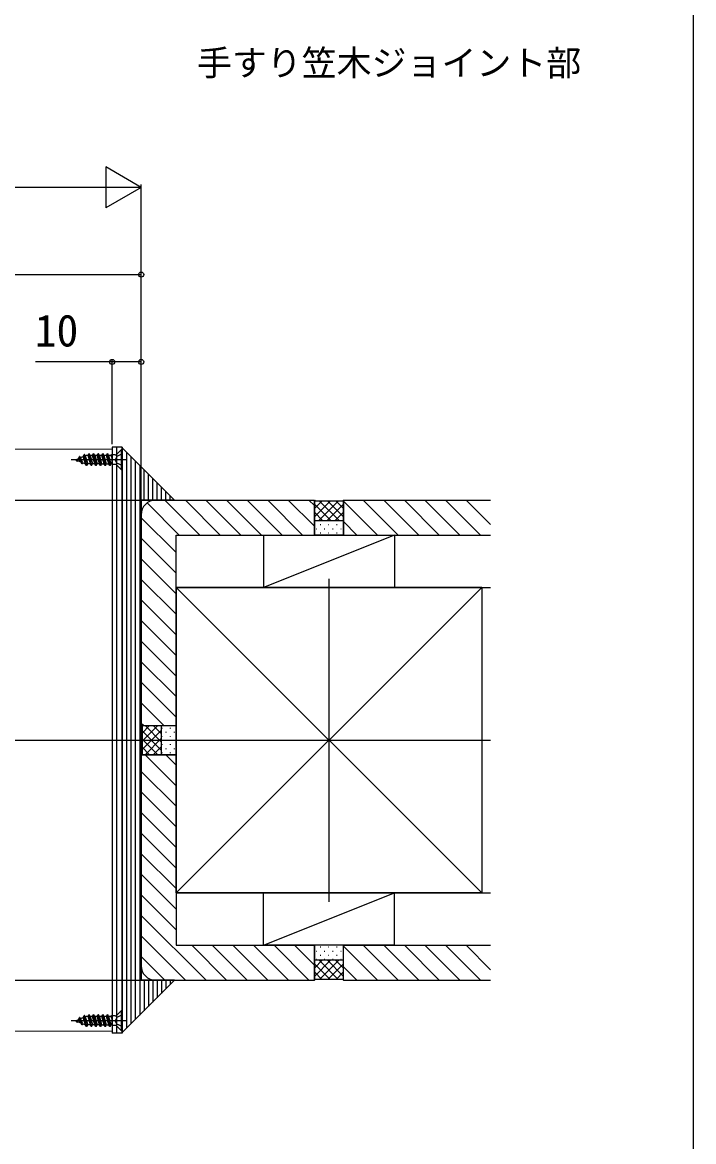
# Model space of a CAD drawing. Units: millimetres, scale not verified. Extents: x -875 to 875, y -1299 to 1292.
# Drawn here: x 644.5 to 875, y 197.7 to 582.4 of the extents above; entities that cross this region are included whole.
import ezdxf
from ezdxf.enums import TextEntityAlignment as Align

# ---------------------------------------------------------------- set-up
doc = ezdxf.new("R2010")
doc.units = ezdxf.units.MM
doc.header["$LTSCALE"] = 8
for name, color, linetype in [('0-2_USER1', 3, 'Continuous'), ('0-6_YKK_13', 4, 'Continuous'), ('0-8_YKK_D', 6, 'Continuous'), ('0-9_YKK_ZWAK', 7, 'Continuous'), ('0-A_YSS_K', 3, 'Continuous'), ('0-B_YSS_KE', 3, 'Continuous')]:
    doc.layers.add(name, color=color, linetype=linetype)
doc.layers.add('0-5_YKK_12', color=2, linetype='Continuous', lineweight=18)
doc.styles.add('ＭＳ ゴシック', font='')
doc.styles.get('ＭＳ ゴシック').set_extended_font_data('MS Gothic')

msp = doc.modelspace()

# ---------------------------------------------------------------- linework, layer by layer
at = {"layer": '0-5_YKK_12'}
for p, q in [((675.257, 435.661), (-134.743, 435.661)), ((675.257, 435.661), (675.257, 235.661)), ((675.257, 235.661), (-134.743, 235.661))]:
    msp.add_line(p, q, dxfattribs=at)
at = {"layer": '0-6_YKK_13'}
for p, q in [((678.757, 436.361), (675.257, 436.361)), ((675.257, 436.361), (675.257, 234.961)), ((676.757, 436.361), (676.757, 234.961)), ((678.507, 428.561), (678.507, 435.561)), ((678.757, 436.361), (678.757, 234.961)), ((678.757, 436.161), (678.757, 235.161)), ((678.757, 428.561), (678.757, 435.561)), ((680.257, 434.661), (680.257, 236.661)), ((680.257, 432.061), (661.262, 432.061)), ((662.757, 432.061), (663.781, 432.485)), ((662.757, 432.061), (664.56, 431.314)), ((663.347, 431.461), (663.077, 431.928)), ((663.447, 431.461), (663.347, 431.461)), ((663.447, 431.461), (663.593, 431.714)), ((663.781, 432.485), (664.142, 433.111)), ((664.56, 431.314), (663.781, 432.485)), ((664.242, 433.111), (664.142, 433.111)), ((664.445, 432.76), (664.242, 433.111)), ((665.037, 430.661), (664.242, 433.111)), ((664.445, 432.76), (665.339, 433.13)), ((665.249, 431.028), (664.445, 432.76)), ((664.937, 430.661), (664.56, 431.314)), ((665.037, 430.661), (665.249, 431.028)), ((665.249, 431.028), (666.194, 430.637)), ((665.339, 433.13), (665.732, 433.811)), ((666.194, 430.637), (665.339, 433.13)), ((666.527, 430.061), (665.732, 433.811)), ((665.832, 433.811), (665.732, 433.811)), ((666.627, 430.061), (665.832, 433.811)), ((666.054, 433.426), (665.832, 433.811)), ((666.054, 433.426), (666.318, 433.536)), ((666.054, 433.426), (666.93, 430.586)), ((667.019, 433.536), (666.318, 433.536)), ((667.019, 433.536), (667.322, 434.061)), ((667.814, 430.586), (667.019, 433.536)), ((667.322, 434.061), (668.117, 430.061)), ((667.422, 434.061), (667.322, 434.061)), ((667.725, 433.536), (667.422, 434.061)), ((668.217, 430.061), (667.422, 434.061)), ((667.725, 433.536), (668.52, 430.586)), ((668.609, 433.536), (667.725, 433.536)), ((668.609, 433.536), (668.912, 434.061)), ((669.404, 430.586), (668.609, 433.536)), ((669.012, 434.061), (668.912, 434.061)), ((669.707, 430.061), (668.912, 434.061)), ((669.315, 433.536), (669.012, 434.061)), ((669.012, 434.061), (669.807, 430.061)), ((669.315, 433.536), (670.11, 430.586)), ((670.199, 433.536), (669.315, 433.536)), ((670.199, 433.536), (670.502, 434.061)), ((670.994, 430.586), (670.199, 433.536)), ((670.602, 434.061), (670.502, 434.061)), ((671.297, 430.061), (670.502, 434.061)), ((670.905, 433.536), (670.602, 434.061)), ((670.602, 434.061), (671.397, 430.061)), ((671.789, 433.536), (670.905, 433.536)), ((670.905, 433.536), (671.7, 430.586)), ((671.789, 433.536), (672.092, 434.061)), ((672.584, 430.586), (671.789, 433.536)), ((672.887, 430.061), (672.092, 434.061)), ((672.192, 434.061), (672.092, 434.061)), ((672.495, 433.536), (672.192, 434.061)), ((672.192, 434.061), (672.987, 430.061)), ((672.495, 433.536), (673.29, 430.586)), ((673.379, 433.536), (672.495, 433.536)), ((673.379, 433.536), (673.682, 434.061)), ((674.174, 430.586), (673.379, 433.536)), ((674.477, 430.061), (673.682, 434.061)), ((673.782, 434.061), (673.682, 434.061)), ((674.085, 433.536), (673.782, 434.061)), ((673.782, 434.061), (674.577, 430.061)), ((674.085, 433.536), (674.88, 430.586)), ((674.969, 433.536), (674.085, 433.536)), ((674.969, 433.536), (675.169, 433.883)), ((675.169, 432.791), (674.969, 433.536)), ((675.169, 433.883), (675.169, 430.426)), ((676.311, 433.696), (675.169, 433.696)), ((676.942, 433.206), (676.333, 432.061)), ((676.757, 433.811), (676.757, 430.311)), ((678.757, 434.111), (676.942, 433.206)), ((681.757, 433.161), (681.757, 238.161)), ((683.257, 431.661), (683.257, 239.661)), ((666.527, 430.061), (666.194, 430.637)), ((666.627, 430.061), (666.527, 430.061)), ((666.627, 430.061), (666.93, 430.586)), ((667.814, 430.586), (666.93, 430.586)), ((668.117, 430.061), (667.814, 430.586)), ((668.217, 430.061), (668.117, 430.061)), ((668.217, 430.061), (668.52, 430.586)), ((669.404, 430.586), (668.52, 430.586)), ((669.707, 430.061), (669.404, 430.586)), ((669.807, 430.061), (669.707, 430.061)), ((669.807, 430.061), (670.11, 430.586)), ((670.994, 430.586), (670.11, 430.586)), ((671.297, 430.061), (670.994, 430.586)), ((671.397, 430.061), (671.297, 430.061)), ((671.397, 430.061), (671.7, 430.586)), ((671.7, 430.586), (672.584, 430.586)), ((672.887, 430.061), (672.584, 430.586)), ((672.987, 430.061), (672.887, 430.061)), ((672.987, 430.061), (673.29, 430.586)), ((673.29, 430.586), (674.174, 430.586)), ((674.477, 430.061), (674.174, 430.586)), ((674.577, 430.061), (674.477, 430.061)), ((674.577, 430.061), (674.88, 430.586)), ((674.88, 430.586), (675.169, 430.586)), ((676.311, 430.426), (675.169, 430.426)), ((678.507, 428.561), (676.876, 430.191)), ((678.757, 428.561), (678.507, 428.561)), ((684.757, 430.161), (684.757, 241.161)), ((686.257, 418.161), (686.257, 428.661)), ((687.757, 418.161), (687.757, 427.161)), ((689.257, 418.161), (689.257, 425.661)), ((690.757, 418.161), (690.757, 424.161)), ((692.257, 418.161), (692.257, 422.661)), ((693.757, 418.161), (693.757, 421.161)), ((695.257, 418.161), (695.257, 419.661)), ((685.257, 418.161), (685.257, 253.161)), ((696.757, 418.161), (685.257, 418.161)), ((696.757, 253.161), (678.757, 235.161)), ((696.757, 253.161), (685.257, 253.161)), ((686.257, 253.161), (686.257, 242.661)), ((687.757, 253.161), (687.757, 244.161)), ((689.257, 253.161), (689.257, 245.661)), ((690.757, 253.161), (690.757, 247.161)), ((692.257, 253.161), (692.257, 248.661)), ((693.757, 253.161), (693.757, 250.161)), ((695.257, 253.161), (695.257, 251.661)), ((678.507, 235.761), (678.507, 242.761)), ((678.757, 235.761), (678.757, 242.761)), ((680.257, 239.261), (661.262, 239.261)), ((662.757, 239.261), (663.781, 239.685)), ((662.757, 239.261), (664.56, 238.514)), ((663.347, 238.661), (663.077, 239.128)), ((663.447, 238.661), (663.347, 238.661)), ((663.447, 238.661), (663.593, 238.914)), ((663.781, 239.685), (664.142, 240.311)), ((664.56, 238.514), (663.781, 239.685)), ((664.242, 240.311), (664.142, 240.311)), ((664.445, 239.96), (664.242, 240.311)), ((665.037, 237.861), (664.242, 240.311)), ((664.445, 239.96), (665.339, 240.33)), ((665.249, 238.228), (664.445, 239.96)), ((664.937, 237.861), (664.56, 238.514)), ((665.339, 240.33), (665.732, 241.011)), ((666.194, 237.837), (665.339, 240.33)), ((666.527, 237.261), (665.732, 241.011)), ((665.832, 241.011), (665.732, 241.011)), ((666.627, 237.261), (665.832, 241.011)), ((666.054, 240.626), (665.832, 241.011)), ((666.054, 240.626), (666.318, 240.736)), ((666.054, 240.626), (666.93, 237.786)), ((667.019, 240.736), (666.318, 240.736)), ((667.019, 240.736), (667.322, 241.261)), ((667.814, 237.786), (667.019, 240.736)), ((667.322, 241.261), (668.117, 237.261)), ((667.422, 241.261), (667.322, 241.261)), ((667.725, 240.736), (667.422, 241.261)), ((668.217, 237.261), (667.422, 241.261)), ((667.725, 240.736), (668.52, 237.786)), ((668.609, 240.736), (667.725, 240.736)), ((668.609, 240.736), (668.912, 241.261)), ((669.404, 237.786), (668.609, 240.736)), ((669.012, 241.261), (668.912, 241.261)), ((669.707, 237.261), (668.912, 241.261)), ((669.315, 240.736), (669.012, 241.261)), ((669.012, 241.261), (669.807, 237.261)), ((669.315, 240.736), (670.11, 237.786)), ((670.199, 240.736), (669.315, 240.736)), ((670.199, 240.736), (670.502, 241.261)), ((670.994, 237.786), (670.199, 240.736)), ((670.602, 241.261), (670.502, 241.261)), ((671.297, 237.261), (670.502, 241.261)), ((670.905, 240.736), (670.602, 241.261)), ((670.602, 241.261), (671.397, 237.261)), ((671.789, 240.736), (670.905, 240.736)), ((670.905, 240.736), (671.7, 237.786)), ((671.789, 240.736), (672.092, 241.261)), ((672.584, 237.786), (671.789, 240.736)), ((672.887, 237.261), (672.092, 241.261)), ((672.192, 241.261), (672.092, 241.261)), ((672.495, 240.736), (672.192, 241.261)), ((672.192, 241.261), (672.987, 237.261)), ((672.495, 240.736), (673.29, 237.786)), ((673.379, 240.736), (672.495, 240.736)), ((673.379, 240.736), (673.682, 241.261)), ((674.174, 237.786), (673.379, 240.736)), ((674.477, 237.261), (673.682, 241.261)), ((673.782, 241.261), (673.682, 241.261)), ((674.085, 240.736), (673.782, 241.261)), ((673.782, 241.261), (674.577, 237.261)), ((674.085, 240.736), (674.88, 237.786)), ((674.969, 240.736), (674.085, 240.736)), ((674.969, 240.736), (675.169, 241.083)), ((675.169, 239.991), (674.969, 240.736)), ((675.169, 241.083), (675.169, 237.626)), ((676.311, 240.896), (675.169, 240.896)), ((676.942, 240.406), (676.333, 239.261)), ((676.757, 241.011), (676.757, 237.511)), ((678.757, 241.311), (676.942, 240.406)), ((665.037, 237.861), (665.249, 238.228)), ((665.249, 238.228), (666.194, 237.837)), ((666.527, 237.261), (666.194, 237.837)), ((666.627, 237.261), (666.527, 237.261)), ((666.627, 237.261), (666.93, 237.786)), ((667.814, 237.786), (666.93, 237.786)), ((668.117, 237.261), (667.814, 237.786)), ((668.217, 237.261), (668.117, 237.261)), ((668.217, 237.261), (668.52, 237.786)), ((669.404, 237.786), (668.52, 237.786)), ((669.707, 237.261), (669.404, 237.786)), ((669.807, 237.261), (669.707, 237.261)), ((669.807, 237.261), (670.11, 237.786)), ((670.994, 237.786), (670.11, 237.786)), ((671.297, 237.261), (670.994, 237.786)), ((671.397, 237.261), (671.297, 237.261)), ((671.397, 237.261), (671.7, 237.786)), ((671.7, 237.786), (672.584, 237.786)), ((672.887, 237.261), (672.584, 237.786)), ((672.987, 237.261), (672.887, 237.261)), ((672.987, 237.261), (673.29, 237.786)), ((673.29, 237.786), (674.174, 237.786)), ((674.477, 237.261), (674.174, 237.786)), ((674.577, 237.261), (674.477, 237.261)), ((674.577, 237.261), (674.88, 237.786)), ((674.88, 237.786), (675.169, 237.786)), ((676.311, 237.626), (675.169, 237.626)), ((678.757, 234.961), (675.257, 234.961)), ((678.507, 235.761), (676.876, 237.391)), ((678.757, 235.761), (678.507, 235.761))]:
    msp.add_line(p, q, dxfattribs=at)
for points in [[(678.757, 435.561), (678.507, 435.561), (676.876, 433.93)], [(678.757, 235.161), (678.757, 436.161), (696.757, 418.161)], [(665.037, 430.661), (664.937, 430.661), (664.142, 433.111)], [(678.757, 430.011), (676.942, 430.916), (676.333, 432.061)], [(678.757, 242.761), (678.507, 242.761), (676.876, 241.13)], [(665.037, 237.861), (664.937, 237.861), (664.142, 240.311)], [(678.757, 237.211), (676.942, 238.116), (676.333, 239.261)]]:
    msp.add_lwpolyline(points, dxfattribs=at)
for centre, start, end in [((676.311, 434.496), 270, 315), ((676.311, 429.626), 45, 90), ((676.311, 241.696), 270, 315), ((676.311, 236.826), 45, 90)]:
    msp.add_arc(centre, 0.8, start, end, dxfattribs=at)
at = {"layer": '0-8_YKK_D'}
for p, q in [((685.257, 525.661), (673.133, 532.661)), ((673.133, 532.661), (673.133, 518.661)), ((671.257, 525.661), (-130.743, 525.661)), ((685.257, 525.661), (661.008, 525.661)), ((685.257, 525.661), (673.133, 518.661)), ((685.257, 414.161), (685.257, 526.661)), ((685.257, 414.161), (685.257, 496.661)), ((570.257, 495.661), (685.257, 495.661)), ((675.257, 437.361), (675.257, 466.661)), ((685.257, 414.161), (685.257, 466.661))]:
    msp.add_line(p, q, dxfattribs=at)
msp.add_lwpolyline([(685.257, 465.661), (675.257, 465.661), (649.007, 465.661)], dxfattribs=at)
for centre in [(685.257, 495.661), (675.257, 465.661), (685.257, 465.661)]:
    msp.add_circle(centre, 0.875, dxfattribs=at)
at = {"layer": '0-9_YKK_ZWAK'}
msp.add_lwpolyline([(-875, -1299.2), (875, -1299.2), (875, 1250.8)], dxfattribs=at)
at = {"layer": '0-A_YSS_K'}
for p, q in [((-144.743, 418.161), (690.257, 418.161)), ((698.303, 406.161), (687.284, 417.18)), ((690.257, 418.161), (744.757, 418.161)), ((705.374, 406.161), (693.374, 418.161)), ((712.446, 406.161), (700.446, 418.161)), ((719.517, 406.161), (707.517, 418.161)), ((726.588, 406.161), (714.588, 418.161)), ((733.659, 406.161), (721.659, 418.161)), ((740.73, 406.161), (728.73, 418.161)), ((744.757, 409.205), (735.801, 418.161)), ((744.757, 416.276), (742.872, 418.161)), ((744.757, 418.161), (745.057, 417.861)), ((744.757, 418.161), (744.757, 406.161)), ((750.143, 417.861), (744.757, 412.474)), ((747.315, 417.861), (744.757, 415.303)), ((750.414, 411.161), (744.757, 416.817)), ((754.457, 417.861), (745.057, 417.861)), ((752.972, 417.861), (746.272, 411.161)), ((753.242, 411.161), (746.542, 417.861)), ((754.757, 416.817), (749.1, 411.161)), ((754.757, 412.474), (749.371, 417.861)), ((754.757, 415.303), (752.199, 417.861)), ((754.757, 418.161), (754.457, 417.861)), ((754.757, 406.161), (754.757, 418.161)), ((754.757, 418.161), (805.257, 418.161)), ((766.451, 406.161), (754.757, 417.854)), ((773.522, 406.161), (761.522, 418.161)), ((780.593, 406.161), (768.593, 418.161)), ((787.664, 406.161), (775.664, 418.161)), ((794.735, 406.161), (782.735, 418.161)), ((801.806, 406.161), (789.806, 418.161)), ((805.257, 409.781), (796.877, 418.161)), ((685.257, 340.661), (685.257, 413.161)), ((697.257, 400.136), (685.257, 412.136)), ((747.585, 411.161), (744.757, 413.989)), ((754.757, 413.989), (751.929, 411.161)), ((744.757, 411.161), (754.757, 411.161)), ((745.514, 411.06), (745.314, 411.06)), ((745.514, 408.232), (745.314, 408.232)), ((746.929, 409.646), (746.729, 409.646)), ((748.343, 411.06), (748.143, 411.06)), ((748.343, 408.232), (748.143, 408.232)), ((749.757, 409.646), (749.557, 409.646)), ((751.171, 411.06), (750.971, 411.06)), ((751.171, 408.232), (750.971, 408.232)), ((752.585, 409.646), (752.385, 409.646)), ((754, 411.06), (753.8, 411.06)), ((754, 408.232), (753.8, 408.232)), ((759.38, 406.161), (754.757, 410.783)), ((697.257, 393.065), (685.257, 405.065)), ((697.257, 406.161), (744.757, 406.161)), ((697.257, 340.661), (697.257, 406.161)), ((727.257, 406.161), (727.257, 388.161)), ((772.257, 406.161), (727.257, 388.161)), ((746.929, 406.817), (746.729, 406.817)), ((749.757, 406.817), (749.557, 406.817)), ((752.585, 406.817), (752.385, 406.817)), ((754.757, 406.161), (805.257, 406.161)), ((697.257, 385.994), (685.257, 397.994)), ((697.257, 378.923), (685.257, 390.923)), ((749.757, 391.161), (749.757, 280.161)), ((697.257, 388.161), (697.257, 283.161)), ((802.257, 388.161), (697.257, 388.161)), ((697.257, 388.161), (802.257, 283.161)), ((697.257, 283.161), (802.257, 388.161)), ((727.257, 388.161), (772.257, 388.161)), ((697.257, 371.852), (685.257, 383.852)), ((697.257, 364.781), (685.257, 376.781)), ((697.257, 357.71), (685.257, 369.71)), ((697.257, 350.639), (685.257, 362.639)), ((697.257, 343.567), (685.257, 355.567)), ((693.093, 340.661), (685.257, 348.496)), ((686.022, 340.661), (685.257, 341.425)), ((685.257, 340.661), (685.557, 340.361)), ((685.257, 340.661), (697.257, 340.661)), ((690.943, 340.661), (685.557, 335.274)), ((688.115, 340.661), (685.557, 338.103)), ((685.557, 340.361), (685.557, 330.961)), ((692.257, 339.146), (685.557, 332.446)), ((685.557, 338.875), (692.257, 332.175)), ((686.6, 340.661), (692.257, 335.004)), ((689.429, 340.661), (692.257, 337.832)), ((692.257, 330.661), (692.257, 340.661)), ((692.357, 339.903), (692.357, 339.703)), ((695.186, 339.903), (695.186, 339.703)), ((-314.743, 335.661), (805.257, 335.661)), ((685.557, 336.047), (690.943, 330.661)), ((692.257, 336.317), (686.6, 330.661)), ((692.357, 337.075), (692.357, 336.875)), ((693.772, 338.489), (693.772, 338.289)), ((693.772, 335.661), (693.772, 335.461)), ((695.186, 337.075), (695.186, 336.875)), ((696.6, 338.489), (696.6, 338.289)), ((696.6, 335.661), (696.6, 335.461)), ((685.257, 330.661), (685.557, 330.961)), ((685.557, 333.218), (688.115, 330.661)), ((692.257, 333.489), (689.429, 330.661)), ((692.357, 334.246), (692.357, 334.046)), ((692.357, 331.418), (692.357, 331.218)), ((693.772, 332.832), (693.772, 332.632)), ((695.186, 334.246), (695.186, 334.046)), ((695.186, 331.418), (695.186, 331.218)), ((696.6, 332.832), (696.6, 332.632)), ((685.257, 330.661), (697.257, 330.661)), ((685.257, 330.661), (685.257, 258.161)), ((697.257, 320.018), (686.615, 330.661)), ((697.257, 327.09), (693.686, 330.661)), ((697.257, 330.661), (697.257, 265.161)), ((697.257, 312.947), (685.257, 324.947)), ((697.257, 305.876), (685.257, 317.876)), ((697.257, 298.805), (685.257, 310.805)), ((697.257, 291.734), (685.257, 303.734)), ((697.257, 284.663), (685.257, 296.663)), ((697.257, 277.592), (685.257, 289.592)), ((697.257, 270.521), (685.257, 282.521)), ((772.257, 283.161), (727.257, 283.161)), ((727.257, 265.161), (772.257, 283.161)), ((772.257, 265.161), (772.257, 283.161)), ((707.546, 253.161), (685.257, 275.45)), ((700.475, 253.161), (685.257, 268.379)), ((697.257, 265.161), (744.757, 265.161)), ((714.617, 253.161), (702.617, 265.161)), ((721.688, 253.161), (709.688, 265.161)), ((728.759, 253.161), (716.759, 265.161)), ((735.831, 253.161), (723.831, 265.161)), ((742.902, 253.161), (730.902, 265.161)), ((744.757, 258.376), (737.973, 265.161)), ((744.757, 253.161), (744.757, 265.161)), ((745.514, 263.09), (745.314, 263.09)), ((746.929, 264.504), (746.729, 264.504)), ((746.929, 261.675), (746.729, 261.675)), ((748.343, 263.09), (748.143, 263.09)), ((749.757, 264.504), (749.557, 264.504)), ((749.757, 261.675), (749.557, 261.675)), ((751.171, 263.09), (750.971, 263.09)), ((752.585, 264.504), (752.385, 264.504)), ((752.585, 261.675), (752.385, 261.675)), ((754, 263.09), (753.8, 263.09)), ((754.757, 253.161), (754.757, 265.161)), ((754.757, 265.161), (805.257, 265.161)), ((766.451, 253.161), (754.757, 264.854)), ((773.522, 253.161), (761.522, 265.161)), ((780.593, 253.161), (768.593, 265.161)), ((787.664, 253.161), (775.664, 265.161)), ((794.735, 253.161), (782.735, 265.161)), ((801.806, 253.161), (789.806, 265.161)), ((805.257, 256.781), (796.877, 265.161)), ((693.404, 253.161), (685.257, 261.308)), ((747.585, 260.161), (744.757, 257.332)), ((750.414, 260.161), (744.757, 254.504)), ((744.757, 260.161), (754.757, 260.161)), ((750.143, 253.461), (744.757, 258.847)), ((745.514, 260.261), (745.314, 260.261)), ((752.972, 253.461), (746.272, 260.161)), ((753.242, 260.161), (746.542, 253.461)), ((748.343, 260.261), (748.143, 260.261)), ((754.757, 254.504), (749.1, 260.161)), ((754.757, 258.847), (749.371, 253.461)), ((751.171, 260.261), (750.971, 260.261)), ((754.757, 257.332), (751.929, 260.161)), ((754, 260.261), (753.8, 260.261)), ((759.38, 253.161), (754.757, 257.783)), ((747.315, 253.461), (744.757, 256.018)), ((754.757, 256.018), (752.199, 253.461)), ((-144.743, 253.161), (690.257, 253.161)), ((690.257, 253.161), (744.757, 253.161)), ((744.757, 253.161), (745.057, 253.461)), ((754.457, 253.461), (745.057, 253.461)), ((754.757, 253.161), (754.457, 253.461)), ((754.757, 253.161), (805.257, 253.161))]:
    msp.add_line(p, q, dxfattribs=at)
for points in [[(754.757, 418.161), (754.757, 406.161), (744.757, 406.161), (744.757, 418.161)], [(727.257, 406.161), (772.257, 406.161), (772.257, 388.161)], [(802.257, 388.161), (802.257, 283.161), (697.257, 283.161)], [(685.257, 340.661), (697.257, 340.661), (697.257, 330.661), (685.257, 330.661)], [(772.257, 265.161), (727.257, 265.161), (727.257, 283.161)], [(754.757, 253.161), (754.757, 265.161), (744.757, 265.161), (744.757, 253.161)]]:
    msp.add_lwpolyline(points, dxfattribs=at)
for centre, start, end in [((690.257, 413.161), 90, 180), ((690.257, 258.161), 180, 270)]:
    msp.add_arc(centre, 5, start, end, dxfattribs=at)
at = {"layer": '0-B_YSS_KE'}
msp.add_line((697.257, 283.161), (805.257, 283.161), dxfattribs=at)
msp.add_lwpolyline([(697.257, 283.161), (697.257, 388.161), (805.257, 388.161)], dxfattribs=at)

# ---------------------------------------------------------------- texts
at = {"layer": '0-2_USER1', "style": 'ＭＳ ゴシック'}
msp.add_text('手すり笠木ジョイント部', height=8.798, dxfattribs=at).set_placement((704.409, 561.391), align=Align.BOTTOM_LEFT)
at = {"layer": '0-8_YKK_D', "style": 'ＭＳ ゴシック'}
msp.add_text('10', height=11, dxfattribs=at).set_placement((648.706, 467.661), align=Align.BOTTOM_LEFT)

doc.saveas('drawing.dxf')
